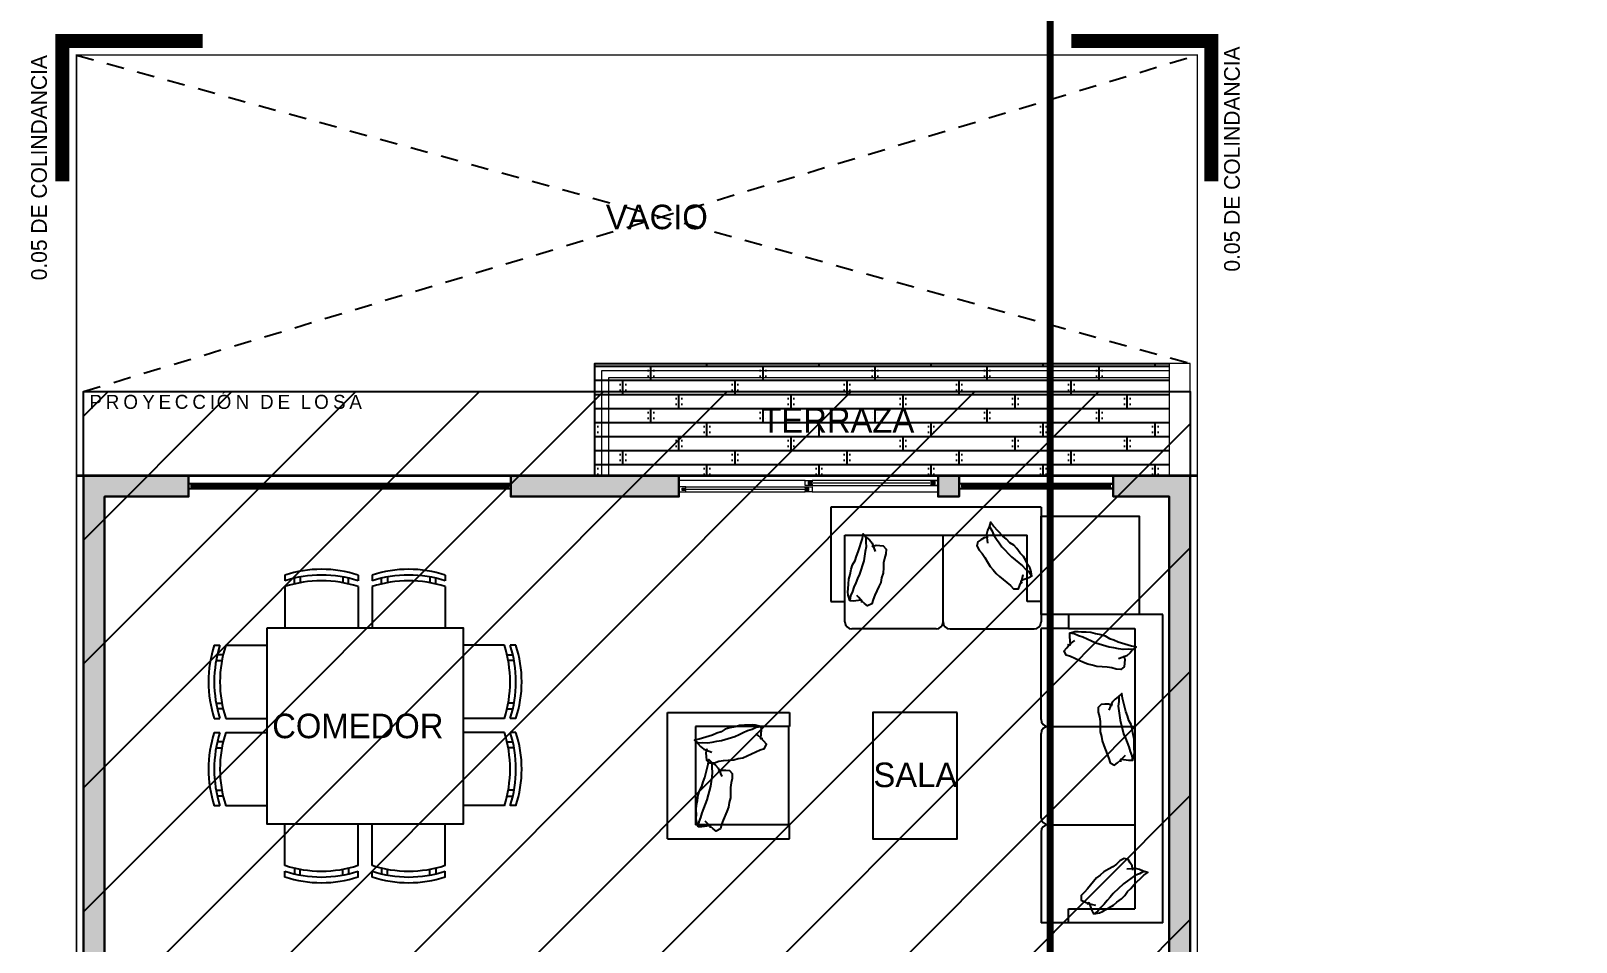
# Model space of a CAD drawing. Header units: metres. Extents: x -58 to 722, y -1100 to 345.
# Drawn here: x -0.33 to 10.7, y 8.67 to 15.17 of the extents above; entities that cross this region are included whole.
import ezdxf

# ---------------------------------------------------------------- set-up
doc = ezdxf.new("R2010")
doc.units = ezdxf.units.M
doc.header["$MEASUREMENT"] = 0
doc.linetypes.add('CENTER2', pattern=[1.125, 0.75, -0.125, 0.125, -0.125])
doc.linetypes.add('HIDDEN2', pattern=[0.1875, 0.125, -0.0625])
doc.layers.get('0').update_dxf_attribs({"color": 255})
for name, color, linetype in [('A-CANCELERÍA', 4, 'Continuous'), ('A-PROYECCIONES', 191, 'HIDDEN2'), ('FSR_ARQ_001TERRENO', 8, 'Continuous'), ('FSR_ARQ_003RELLENODEMUROS', 251, 'Continuous'), ('FSR_ARQ_007PROYECCIONES', 200, 'HIDDEN2'), ('FSR_ARQ_008MOBILIARIO', 115, 'Continuous'), ('FSR_ARQ_009ESCALERA', 40, 'Continuous'), ('FSR_ARQ_014TEXTOS', 142, 'Continuous'), ('FSR_ARQ_018HATCH', 252, 'Continuous'), ('FSR_ARQ_022AREAS', 110, 'Continuous'), ('FSR_ARQ_024LINEACORTE', 10, 'Continuous'), ('FSR_ARQ_025RESTRI', 140, 'Continuous'), ('MOBILIARIO', 125, 'Continuous')]:
    doc.layers.add(name, color=color, linetype=linetype)
for name, color, linetype, lineweight in [('FSR_ARQ_002MURO', 150, 'Continuous', 30), ('FSR_ARQ_013VENTANAS', 4, 'Continuous', 5), ('muro bajo', 33, 'Continuous', 9)]:
    doc.layers.add(name, color=color, linetype=linetype, lineweight=lineweight)
doc.styles.add('ESPACIOS', font='GOTHIC.TTF')
pattern_1 = [(0, (105.23357, 54.145081), (0.0078125, 0.015625), [0, -0.015625])]

# ---------------------------------------------------------------- blocks, each defined once
blk = doc.blocks.new('xref-TIPOC$0$COJ3')
for points in [[(-0.1257, 0.1769), (-0.1074, 0.1812), (-0.0795, 0.1909), (-0.0516, 0.2), (-0.0236, 0.2), (0.0091, 0.2049), (0.037, 0.2049), (0.0649, 0.1952), (0.0929, 0.1952), (0.1208, 0.1909), (0.2046, 0.1909), (0.2325, 0.1952), (0.2185, 0.1673), (0.1906, 0.1581), (0.1627, 0.1441), (0.1348, 0.1393), (0.1068, 0.135), (0.0789, 0.1302), (-0.0049, 0.1302), (-0.0328, 0.135), (-0.0607, 0.1393), (-0.0886, 0.1441), (-0.1166, 0.1441), (-0.1445, 0.149), (-0.1724, 0.1441), (-0.1445, 0.1673), (-0.1257, 0.1769)], [(0.2325, 0.1952), (0.2185, 0.1629), (0.2094, 0.135), (0.1954, 0.107), (0.1535, 0.0651)], [(-0.1724, 0.1441), (-0.1676, 0.1162), (-0.1493, 0.0603), (-0.1493, 0.0555), (-0.1633, 0.0512)], [(0.1766, 0.1022), (0.1906, 0.0743), (0.1954, 0.0463), (0.1998, 0.0184), (0.1858, -0.0095), (0.1579, -0.0187), (0.1299, -0.0187), (0.102, -0.0235), (0.0741, -0.0327), (0.0418, -0.0423), (0.0139, -0.0423), (-0.014, -0.0466), (-0.0419, -0.0423), (-0.0978, -0.0327), (-0.1257, -0.0283), (-0.1536, -0.0283), (-0.1724, -0.0004), (-0.1633, 0.0275), (-0.1536, 0.0555), (-0.1397, 0.0834), (-0.1305, 0.1022)]]:
    blk.add_lwpolyline(points)
blk = doc.blocks.new('*U41')
at = {"layer": 'A-CANCELERÍA'}
for points in [[(0, -0.018), (0.05, -0.018), (0.05, -0.008), (0.022, -0.008), (0.022, 0.008), (0.05, 0.008), (0.05, 0.017), (0, 0.017)], [(0, 0.017), (2.3, 0.017), (2.3, -0.018), (0, -0.018)], [(2.275, 0.005), (0.025, 0.005), (0.025, -0.005), (2.275, -0.005)], [(2.3, -0.018), (2.25, -0.018), (2.25, -0.008), (2.278, -0.008), (2.278, 0.008), (2.25, 0.008), (2.25, 0.017), (2.3, 0.017)]]:
    blk.add_lwpolyline(points, close=True, dxfattribs=at)
blk = doc.blocks.new('*U35')
for p, q in [((0, 0.04), (0.9, 0.04)), ((0.05, 0.04), (0, 0.04)), ((0.9, 0.005), (0, 0.005)), ((0, 0.005), (0.05, 0.005)), ((0.022, 0.014), (0.022, 0.03)), ((0.022, 0.03), (0.05, 0.03)), ((0.05, 0.014), (0.022, 0.014)), ((0.05, 0.03), (0.05, 0.04)), ((0.05, 0.005), (0.05, 0.014)), ((1.8, -0.015), (1.8, -0.005)), ((1.8, -0.005), (1.85, -0.005)), ((1.828, -0.015), (1.8, -0.015)), ((1.8, -0.031), (1.828, -0.031)), ((1.8, -0.04), (1.8, -0.031)), ((1.85, -0.04), (1.8, -0.04)), ((1.828, -0.031), (1.828, -0.015))]:
    blk.add_line(p, q)
for points in [[(0.9, -0.04), (0, -0.04), (0, 0.04)], [(0.95, 0.04), (1.85, 0.04), (1.85, -0.04)], [(1.8, -0.005), (0.95, -0.005)], [(1.8, -0.04), (0.95, -0.04)]]:
    blk.add_lwpolyline(points)
at = {"color": 252, "const_width": 0.01}
for points in [[(0.025, 0.023), (0.925, 0.023)], [(0.925, -0.022), (1.825, -0.022)]]:
    blk.add_lwpolyline(points, dxfattribs=at)
for points in [[(0.928, 0.014), (0.9, 0.014), (0.9, 0.005), (0.95, 0.005), (0.95, 0.04), (0.9, 0.04), (0.9, 0.03), (0.928, 0.03)], [(0.922, -0.015), (0.95, -0.015), (0.95, -0.005), (0.9, -0.005), (0.9, -0.04), (0.95, -0.04), (0.95, -0.031), (0.922, -0.031)]]:
    blk.add_lwpolyline(points, close=True)
blk = doc.blocks.new('*U37')
at = {"layer": 'A-CANCELERÍA'}
for points in [[(0, -0.018), (0.05, -0.018), (0.05, -0.008), (0.022, -0.008), (0.022, 0.008), (0.05, 0.008), (0.05, 0.017), (0, 0.017)], [(0, 0.017), (1.1, 0.017), (1.1, -0.018), (0, -0.018)], [(1.075, 0.005), (0.025, 0.005), (0.025, -0.005), (1.075, -0.005)], [(1.1, -0.018), (1.05, -0.018), (1.05, -0.008), (1.078, -0.008), (1.078, 0.008), (1.05, 0.008), (1.05, 0.017), (1.1, 0.017)]]:
    blk.add_lwpolyline(points, close=True, dxfattribs=at)

msp = doc.modelspace()

# ---------------------------------------------------------------- hatches: boundary and pattern name
at = {"layer": 'A-PROYECCIONES'}
h = msp.add_hatch(dxfattribs=at)
h.set_pattern_fill('SWAMP', color=0)
h.paths.add_polyline_path([(10.704, 13.663), (10.304, 13.663), (10.304, 13.513), (10.704, 13.513)])
at = {"layer": 'FSR_ARQ_003RELLENODEMUROS', "ltscale": 5}
h = msp.add_hatch(dxfattribs=at)
h.set_pattern_fill('DOTS', color=256, scale=0.25)
h.set_pattern_definition(pattern_1)
h.paths.add_polyline_path([(0.2, 5.15), (0.8, 5.15), (0.8, 5.3), (0.2, 5.3), (0.2, 11.85), (0.8, 11.85), (0.8, 12), (0.05, 12), (0.05, 0), (0.2, 0)])
h = msp.add_hatch(dxfattribs=at)
h.set_pattern_fill('DOTS', color=256, scale=0.25)
h.set_pattern_definition(pattern_1)
h.paths.add_polyline_path([(6.3, 12), (6.15, 12), (6.15, 11.85), (6.3, 11.85)])
h.paths.add_polyline_path([(4.3, 12), (3.1, 12), (3.1, 11.85), (4.3, 11.85)])
h = msp.add_hatch(dxfattribs=at)
h.set_pattern_fill('DOTS', color=256, scale=0.25)
h.set_pattern_definition(pattern_1)
h.paths.add_polyline_path([(7.8, 3.45), (6.5, 3.45), (6.5, 3.6), (7.8, 3.6), (7.8, 7.9), (6.15, 7.9), (6.15, 8.2), (6.45, 8.2), (6.45, 8.05), (7.5, 8.05), (7.5, 8.2), (7.8, 8.2), (7.8, 11.85), (7.4, 11.85), (7.4, 12), (7.95, 12), (7.95, 1.8), (5.45, 1.8), (5.45, 2.1), (5.6, 2.1), (5.6, 1.95), (7.8, 1.95)])
at = {"layer": 'FSR_ARQ_018HATCH'}
h = msp.add_hatch(dxfattribs=at)
h.set_pattern_fill('BOARDWN', color=256, scale=0.05, pattern_type=2)
h.set_pattern_definition([(0, (3.1, 16.0795), (0, 0.1), []), (90, (3.1, 16.0795), (-0.2, 0.2), [0.1, -0.7]), (90, (3.12, 16.1095), (-0.2, 0.2), [0, -0.04, 0, -0.76]), (90, (3.88, 16.1095), (-0.2, 0.2), [0, -0.04, 0, -0.76]), (90, (3.5, 16.1795), (-0.2, 0.2), [0.1, -0.7]), (90, (3.48, 16.2095), (-0.2, 0.2), [0, -0.04, 0, -0.76]), (90, (3.52, 16.2095), (-0.2, 0.2), [0, -0.04, 0, -0.76])])
h.paths.add_polyline_path([(7.8, 12.8), (3.7, 12.8), (3.7, 12), (7.8, 12)])
at = {"layer": 'FSR_ARQ_022AREAS', "ltscale": 0.005}
h = msp.add_hatch(dxfattribs=at)
h.set_pattern_fill('ANSI31', color=256, scale=5)
h.paths.add_polyline_path([(7.95, 1.5), (5.6, 1.5), (5.6, 0.9), (0.05, 0.9), (0.05, 12.6), (7.95, 12.6)])

# ---------------------------------------------------------------- linework, layer by layer
at = {"layer": 'FSR_ARQ_001TERRENO', "const_width": 0.1}
for points in [[(-0.1, 14.1), (-0.1, 15.1), (0.9, 15.1)], [(7.1, 15.1), (8.1, 15.1), (8.1, 14.1)]]:
    msp.add_lwpolyline(points, dxfattribs=at)
at = {"layer": 'FSR_ARQ_001TERRENO', "const_width": 0.01}
msp.add_lwpolyline([(0, 0), (0, 15), (8, 15), (8, 0)], close=True, dxfattribs=at)
at = {"layer": 'FSR_ARQ_002MURO'}
for points in [[(0.8, 5.3), (0.2, 5.3), (0.2, 11.85), (0.8, 11.85), (0.8, 12), (0.05, 12), (0.05, 0), (0.2, 0), (0.2, 5.15), (0.8, 5.15)], [(3.1, 12), (3.1, 11.85), (4.3, 11.85), (4.3, 12)], [(6.15, 12), (6.15, 11.85), (6.3, 11.85), (6.3, 12)]]:
    msp.add_lwpolyline(points, close=True, dxfattribs=at)
at = {"layer": 'FSR_ARQ_002MURO', "ltscale": 0.005}
msp.add_lwpolyline([(6.5, 3.45), (6.5, 3.6), (7.8, 3.6), (7.8, 7.9), (6.15, 7.9), (6.15, 8.2), (6.45, 8.2), (6.45, 8.05), (7.5, 8.05), (7.5, 8.2), (7.8, 8.2), (7.8, 11.85), (7.4, 11.85), (7.4, 12), (7.95, 12), (7.95, 1.8), (5.45, 1.8), (5.45, 2.1), (5.6, 2.1), (5.6, 1.95), (7.8, 1.95), (7.8, 3.45)], close=True, dxfattribs=at)
at = {"layer": 'FSR_ARQ_007PROYECCIONES'}
for p, q in [((0, 15), (7.95, 12.8)), ((0.05, 12.6), (8, 15))]:
    msp.add_line(p, q, dxfattribs=at)
msp.add_lwpolyline([(0.05, 12), (0.05, 12.6), (7.95, 12.6), (7.95, 12)], dxfattribs=at)
at = {"layer": 'FSR_ARQ_008MOBILIARIO'}
for p, q in [((6.885, 11.776), (5.385, 11.776)), ((5.385, 11.776), (5.385, 11.102)), ((6.885, 11.776), (6.885, 11.102)), ((5.485, 10.956), (5.485, 11.576)), ((5.485, 11.576), (6.785, 11.576)), ((5.485, 11.102), (5.485, 11.576)), ((6.185, 10.956), (6.185, 11.576)), ((6.785, 11.102), (6.785, 11.576)), ((1.487, 11.291), (1.487, 11.25)), ((1.556, 11.228), (1.556, 11.269)), ((1.597, 11.278), (1.597, 11.236)), ((1.9, 11.278), (1.9, 11.236)), ((1.941, 11.228), (1.941, 11.269)), ((2.01, 11.291), (2.01, 11.25)), ((2.11, 11.291), (2.11, 11.25)), ((2.178, 11.228), (2.178, 11.269)), ((2.22, 11.278), (2.22, 11.236)), ((2.522, 11.278), (2.522, 11.236)), ((2.564, 11.228), (2.564, 11.269)), ((2.632, 11.291), (2.632, 11.25)), ((1.487, 11.209), (1.487, 10.914)), ((2.01, 11.209), (2.01, 10.914)), ((2.11, 11.209), (2.11, 10.914)), ((2.632, 11.209), (2.632, 10.914)), ((5.385, 11.102), (5.485, 11.102)), ((6.885, 11.102), (6.785, 11.102)), ((6.885, 11.102), (6.885, 10.956)), ((7.081, 11.01), (7.081, 10.91)), ((7.755, 11.01), (7.081, 11.01)), ((7.755, 8.81), (7.755, 11.01)), ((6.135, 10.906), (5.535, 10.906)), ((6.235, 10.906), (6.835, 10.906)), ((7.081, 10.91), (6.885, 10.91)), ((6.885, 10.26), (6.885, 10.91)), ((7.081, 10.91), (7.555, 10.91)), ((7.555, 10.91), (7.555, 8.91)), ((0.983, 10.791), (1.024, 10.791)), ((1.046, 10.722), (1.005, 10.722)), ((1.065, 10.791), (1.36, 10.791)), ((3.055, 10.791), (2.76, 10.791)), ((3.074, 10.722), (3.115, 10.722)), ((3.137, 10.791), (3.096, 10.791)), ((0.996, 10.681), (1.038, 10.681)), ((3.124, 10.681), (3.082, 10.681)), ((0.996, 10.378), (1.038, 10.378)), ((3.124, 10.378), (3.082, 10.378)), ((0.983, 10.268), (1.024, 10.268)), ((1.046, 10.337), (1.005, 10.337)), ((1.065, 10.268), (1.36, 10.268)), ((3.055, 10.268), (2.76, 10.268)), ((3.074, 10.337), (3.115, 10.337)), ((3.137, 10.268), (3.096, 10.268)), ((4.219, 9.41), (4.219, 10.31)), ((4.219, 10.31), (5.089, 10.31)), ((5.089, 10.31), (5.089, 10.21)), ((0.983, 10.168), (1.024, 10.168)), ((1.065, 10.168), (1.36, 10.168)), ((3.055, 10.168), (2.76, 10.168)), ((3.137, 10.168), (3.096, 10.168)), ((4.419, 10.21), (4.419, 9.51)), ((5.089, 10.21), (4.419, 10.21)), ((5.089, 10.21), (5.085, 10.21)), ((5.085, 9.51), (5.085, 10.21)), ((6.885, 9.56), (6.885, 10.16)), ((6.935, 10.21), (7.555, 10.21)), ((0.996, 10.058), (1.038, 10.058)), ((1.046, 10.1), (1.005, 10.1)), ((3.074, 10.1), (3.115, 10.1)), ((3.124, 10.058), (3.082, 10.058)), ((0.996, 9.756), (1.038, 9.756)), ((1.046, 9.714), (1.005, 9.714)), ((3.074, 9.714), (3.115, 9.714)), ((3.124, 9.756), (3.082, 9.756)), ((0.983, 9.646), (1.024, 9.646)), ((1.065, 9.646), (1.36, 9.646)), ((3.055, 9.646), (2.76, 9.646)), ((3.137, 9.646), (3.096, 9.646)), ((1.487, 9.22), (1.487, 9.514)), ((2.01, 9.22), (2.01, 9.514)), ((2.11, 9.22), (2.11, 9.514)), ((2.632, 9.22), (2.632, 9.514)), ((5.089, 9.51), (4.419, 9.51)), ((5.085, 9.51), (5.089, 9.51)), ((5.089, 9.41), (5.089, 9.51)), ((6.935, 9.51), (7.555, 9.51)), ((4.219, 9.41), (5.089, 9.41)), ((6.885, 9.46), (6.885, 8.81)), ((1.487, 9.137), (1.487, 9.178)), ((1.556, 9.2), (1.556, 9.159)), ((1.597, 9.151), (1.597, 9.192)), ((1.9, 9.151), (1.9, 9.192)), ((1.941, 9.2), (1.941, 9.159)), ((2.01, 9.137), (2.01, 9.178)), ((2.11, 9.137), (2.11, 9.178)), ((2.178, 9.2), (2.178, 9.159)), ((2.22, 9.151), (2.22, 9.192)), ((2.522, 9.151), (2.522, 9.192)), ((2.564, 9.2), (2.564, 9.159)), ((2.632, 9.137), (2.632, 9.178)), ((7.081, 8.91), (7.555, 8.91)), ((7.081, 8.81), (7.081, 8.91)), ((7.081, 8.81), (6.885, 8.81)), ((7.755, 8.81), (7.081, 8.81))]:
    msp.add_line(p, q, dxfattribs=at)
msp.add_lwpolyline([(6.885, 11.01), (6.885, 11.71), (7.585, 11.71), (7.585, 11.01), (6.885, 11.01)], dxfattribs=at)
for points in [[(1.36, 10.914), (2.76, 10.914), (2.76, 9.514), (1.36, 9.514)], [(6.285, 10.31), (5.685, 10.31), (5.685, 9.41), (6.285, 9.41)]]:
    msp.add_lwpolyline(points, close=True, dxfattribs=at)
for centre, radius, start, end in [((1.749, 10.484), 0.848, 72.0547, 107.9453), ((1.749, 10.443), 0.848, 72.0547, 107.9453), ((1.749, 10.402), 0.848, 72.0547, 107.9453), ((2.371, 10.484), 0.848, 72.0547, 107.9453), ((2.371, 10.443), 0.848, 72.0547, 107.9453), ((2.371, 10.402), 0.848, 72.0547, 107.9453), ((5.535, 10.956), 0.05, 180, 270), ((6.135, 10.956), 0.05, 270, 0), ((6.235, 10.956), 0.05, 180, 270), ((6.835, 10.956), 0.05, 270, 0), ((1.79, 10.529), 0.848, 162.0547, 197.9453), ((1.831, 10.529), 0.848, 162.0547, 197.9453), ((1.872, 10.529), 0.848, 162.0547, 197.9453), ((2.247, 10.529), 0.848, 342.0547, 17.9453), ((2.289, 10.529), 0.848, 342.0547, 17.9453), ((6.935, 10.26), 0.05, 180, 270), ((1.79, 9.907), 0.848, 162.0547, 197.9453), ((1.831, 9.907), 0.848, 162.0547, 197.9453), ((1.872, 9.907), 0.848, 162.0547, 197.9453), ((2.247, 9.907), 0.848, 342.0547, 17.9453), ((2.289, 9.907), 0.848, 342.0547, 17.9453), ((6.935, 10.16), 0.05, 90, 180), ((6.935, 9.56), 0.05, 180, 270), ((6.935, 9.46), 0.05, 90, 180), ((1.749, 10.027), 0.848, 252.0547, 287.9453), ((1.749, 9.985), 0.848, 252.0547, 287.9453), ((2.371, 10.027), 0.848, 252.0547, 287.9453), ((2.371, 9.985), 0.848, 252.0547, 287.9453), ((1.749, 9.944), 0.848, 252.0547, 287.9453), ((2.371, 9.944), 0.848, 252.0547, 287.9453)]:
    msp.add_arc(centre, radius, start, end, dxfattribs=at)
at = {"layer": 'FSR_ARQ_009ESCALERA'}
for p, q in [((0.8, 12), (3.7, 12)), ((4.3, 12), (7.4, 12))]:
    msp.add_line(p, q, dxfattribs=at)
msp.add_lwpolyline([(3.7, 12), (3.7, 12.8), (7.8, 12.8)], dxfattribs=at)
at = {"layer": 'FSR_ARQ_013VENTANAS'}
for points in [[(3.75, 12), (3.75, 12.75), (7.8, 12.75)], [(3.8, 12), (3.8, 12.7), (7.8, 12.7)]]:
    msp.add_lwpolyline(points, dxfattribs=at)
at = {"layer": 'FSR_ARQ_022AREAS', "ltscale": 0.005}
msp.add_lwpolyline([(7.95, 1.5), (5.6, 1.5), (5.6, 0.9), (0.05, 0.9), (0.05, 12.6), (7.95, 12.6), (7.95, 1.5)], dxfattribs=at)
at = {"layer": 'FSR_ARQ_024LINEACORTE', "linetype": 'CENTER2', "const_width": 0.05}
msp.add_lwpolyline([(6.949, 17.588), (6.949, -1.829)], dxfattribs=at)
at = {"layer": 'FSR_ARQ_025RESTRI', "linetype": 'HIDDEN2', "ltscale": 2.5, "const_width": 0.02, "flags": 128}
msp.add_lwpolyline([(0, 12), (8, 12)], dxfattribs=at)
at = {"layer": 'MOBILIARIO'}
for centre in [(2.33, 10.529), (2.33, 9.907)]:
    msp.add_arc(centre, 0.848, 342.0547, 17.9453, dxfattribs=at)
at = {"layer": 'muro bajo'}
msp.add_lwpolyline([(7.8, 12), (7.95, 12), (7.95, 12.8), (7.8, 12.8)], close=True, dxfattribs=at)

# ---------------------------------------------------------------- block references
at = {"layer": 'FSR_ARQ_008MOBILIARIO', "yscale": 0.9154929577464372, "zscale": 1.190140845070445}
for p, xscale, rotation in [((5.705, 11.267), 1.190140845070445, 72.91836989820615), ((7.246, 10.69), 1.190140845070445, 342.9183698982062), ((4.728, 10.024), -1.190140845070445, 17.08163010179385)]:
    msp.add_blockref('xref-TIPOC$0$COJ3', p, dxfattribs=dict(at, xscale=xscale, rotation=rotation))
at = {"layer": 'FSR_ARQ_008MOBILIARIO', "extrusion": (0, 0, -1), "yscale": 0.9154929577464372, "zscale": -1.190140845070476}
for p, xscale, rotation in [((-6.583, 11.343), 1.190140845070476, 46.89610414721256), ((-7.357, 10.134), 1.190140845070476, 75.45158362737536), ((-4.617, 9.663), -1.190140845070476, 284.5484163726246), ((-7.322, 9.111), 1.190140845070476, 136.8961041472126)]:
    msp.add_blockref('xref-TIPOC$0$COJ3', p, dxfattribs=dict(at, xscale=xscale, rotation=rotation))
at = {"layer": 'FSR_ARQ_013VENTANAS', "xscale": -1}
for name, p in [('*U41', (3.1, 11.925)), ('*U35', (6.15, 11.925)), ('*U37', (7.4, 11.925))]:
    msp.add_blockref(name, p, dxfattribs=at)

# ---------------------------------------------------------------- texts
at = {"layer": 'FSR_ARQ_014TEXTOS', "style": 'ESPACIOS'}
for s, p in [('COMEDOR', (1.397, 10.127)), ('SALA', (5.688, 9.778))]:
    msp.add_text(s, height=0.175, dxfattribs=at).set_placement(p)
at = {"layer": 'FSR_ARQ_014TEXTOS', "char_height": 0.112, "attachment_point": 7, "rotation": 90, "style": 'ESPACIOS'}
for insert in [(8.305, 13.455), (-0.21, 13.393)]:
    msp.add_mtext_dynamic_manual_height_columns('0.05 DE COLINDANCIA', width=3.09515, gutter_width=0.525, heights=[0], dxfattribs=dict(at, insert=insert))
at = {"layer": 'FSR_ARQ_014TEXTOS', "style": 'ESPACIOS'}
for s, width, gutter_width, insert, char_height, attachment_point in [('VACIO', 2.22389, 0.525, (3.778, 13.755), 0.175, 7), ('{\\T1.3;PROYECCIÓN DE LOSA}', 3.17699, 0.75, (0.093, 12.576), 0.1, 1), ('\\pxqc;TERRAZA', 2.22389, 0.525, (4.322, 12.307), 0.175, 7)]:
    msp.add_mtext_dynamic_manual_height_columns(s, width=width, gutter_width=gutter_width, heights=[0], dxfattribs=dict(at, insert=insert, char_height=char_height, attachment_point=attachment_point))

doc.saveas('drawing.dxf')
